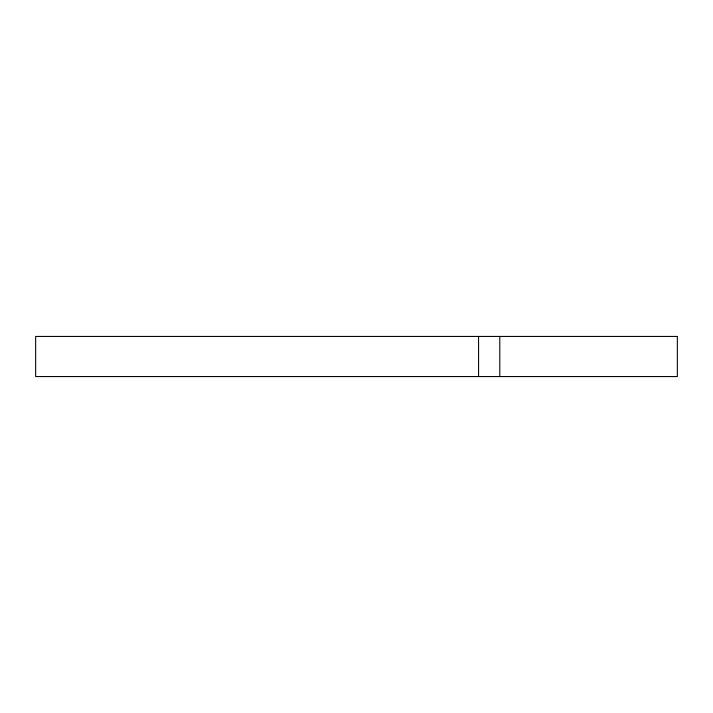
<?xml version="1.0" encoding="UTF-8"?>
<svg xmlns="http://www.w3.org/2000/svg" width="713" height="713" viewBox="0 0 713 713"><rect width="100%" height="100%" fill="white"/><g stroke="black" fill="none" stroke-linecap="round" stroke-linejoin="round"><path stroke-width="1.07" d="M499.786 336.447L499.786 376.553M478.566 336.447L478.566 376.553M677.35 336.447L35.65 336.447L35.65 376.553L677.35 376.553L677.35 336.447"/></g></svg>
